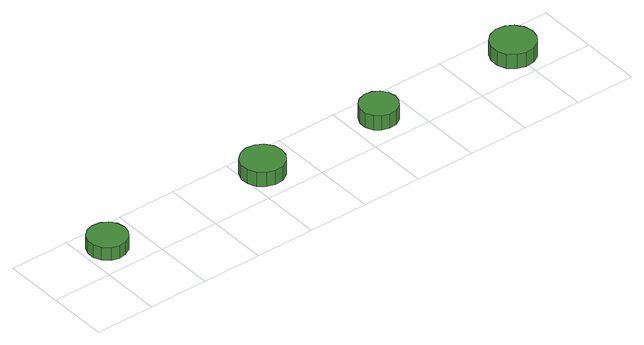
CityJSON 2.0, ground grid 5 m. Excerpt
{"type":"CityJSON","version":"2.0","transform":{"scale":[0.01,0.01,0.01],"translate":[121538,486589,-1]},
"CityObjects":{
"tree1":{"type":"SolitaryVegetationObject","attributes":{"function":"something"},"geometry":[{"type":"MultiSurface","lod":"1","boundaries":[[[0,1,2,3,4,5,6,7,8,9,10,11,12,13,14]],[[15,16,17,18,19,20,21,22,23,24,25,26,27,28,29]],[[0,29,28,1]],[[1,28,27,2]],[[2,27,26,3]],[[3,26,25,4]],[[4,25,24,5]],[[5,24,23,6]],[[6,23,22,7]],[[7,22,21,8]],[[8,21,20,9]],[[9,20,19,10]],[[10,19,18,11]],[[11,18,17,12]],[[12,17,16,13]],[[13,16,15,14]],[[14,15,29,0]]]}]},
"tree2":{"type":"SolitaryVegetationObject","attributes":{"function":"something"},"geometry":[{"type":"MultiSurface","lod":"1","boundaries":[[[30,31,32,33,34,35,36,37,38,39,40,41,42,43,44]],[[45,46,47,48,49,50,51,52,53,54,55,56,57,58,59]],[[30,59,58,31]],[[31,58,57,32]],[[32,57,56,33]],[[33,56,55,34]],[[34,55,54,35]],[[35,54,53,36]],[[36,53,52,37]],[[37,52,51,38]],[[38,51,50,39]],[[39,50,49,40]],[[40,49,48,41]],[[41,48,47,42]],[[42,47,46,43]],[[43,46,45,44]],[[44,45,59,30]]]}]},
"tree3":{"type":"SolitaryVegetationObject","attributes":{"function":"something"},"geometry":[{"type":"MultiSurface","lod":"1","boundaries":[[[60,61,62,63,64,65,66,67,68,69,70,71,72,73,74]],[[75,76,77,78,79,80,81,82,83,84,85,86,87,88,89]],[[60,89,88,61]],[[61,88,87,62]],[[62,87,86,63]],[[63,86,85,64]],[[64,85,84,65]],[[65,84,83,66]],[[66,83,82,67]],[[67,82,81,68]],[[68,81,80,69]],[[69,80,79,70]],[[70,79,78,71]],[[71,78,77,72]],[[72,77,76,73]],[[73,76,75,74]],[[74,75,89,60]]]}]},
"tree4":{"type":"SolitaryVegetationObject","attributes":{"function":"something"},"geometry":[{"type":"MultiSurface","lod":"1","boundaries":[[[90,91,92,93,94,95,96,97,98,99,100,101,102,103,104]],[[105,106,107,108,109,110,111,112,113,114,115,116,117,118,119]],[[90,119,118,91]],[[91,118,117,92]],[[92,117,116,93]],[[93,116,115,94]],[[94,115,114,95]],[[95,114,113,96]],[[96,113,112,97]],[[97,112,111,98]],[[98,111,110,99]],[[99,110,109,100]],[[100,109,108,101]],[[101,108,107,102]],[[102,107,106,103]],[[103,106,105,104]],[[104,105,119,90]]]}]}
},
"vertices":[
[362,270,196],[348,336,196],[309,390,196],[251,423,196],[185,430,196],[121,410,196],[71,365,196],[44,304,196],[44,237,196],[71,176,196],[121,131,196],[185,111,196],[251,118,196],[309,151,196],[348,205,196],[348,205,82],[309,151,82],[251,118,82],[185,111,82],[121,131,82],[71,176,82],[44,237,82],[44,304,82],[71,365,82],[121,410,82],[185,430,82],[251,423,82],[309,390,82],[348,336,82],[362,270,82],
[1836,272,214],[1821,344,214],[1777,403,214],[1714,440,214],[1640,448,214],[1571,425,214],[1516,376,214],[1486,308,214],[1486,235,214],[1516,168,214],[1571,119,214],[1640,96,214],[1714,103,214],[1777,140,214],[1821,200,214],[1821,200,85],[1777,140,85],[1714,103,85],[1640,96,85],[1571,119,85],[1516,168,85],[1486,235,85],[1486,308,85],[1516,376,85],[1571,425,85],[1640,448,85],[1714,440,85],[1777,403,85],[1821,344,85],[1836,272,85],
[2896,264,214],[2883,327,214],[2845,379,214],[2790,411,214],[2726,418,214],[2665,398,214],[2617,355,214],[2591,296,214],[2591,232,214],[2617,173,214],[2665,130,214],[2726,111,214],[2790,117,214],[2845,149,214],[2883,201,214],[2883,201,85],[2845,149,85],[2790,117,85],[2726,111,85],[2665,130,85],[2617,173,85],[2591,232,85],[2591,296,85],[2617,355,85],[2665,398,85],[2726,418,85],[2790,411,85],[2845,379,85],[2883,327,85],[2896,264,85],
[4177,256,215],[4161,330,215],[4117,391,215],[4051,429,215],[3976,436,215],[3904,413,215],[3848,363,215],[3818,294,215],[3818,218,215],[3848,149,215],[3904,99,215],[3976,75,215],[4051,83,215],[4117,121,215],[4161,182,215],[4161,182,86],[4117,121,86],[4051,83,86],[3976,75,86],[3904,99,86],[3848,149,86],[3818,218,86],[3818,294,86],[3848,363,86],[3904,413,86],[3976,436,86],[4051,429,86],[4117,391,86],[4161,330,86],[4177,256,86]
]}
